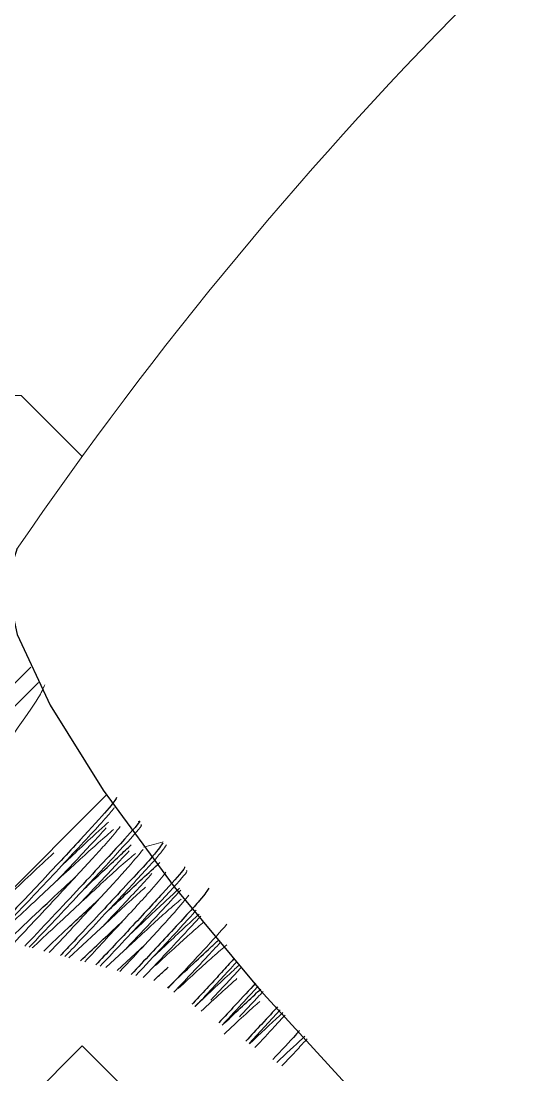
# Model space of a CAD drawing. Header units: millimetres. Extents: x -635 to 515, y -448 to 489.
# Drawn here: x -561.61 to -555.34, y 198.41 to 211.45 of the extents above; entities that cross this region are included whole.
import ezdxf

# ---------------------------------------------------------------- set-up
doc = ezdxf.new("R2010")
doc.units = ezdxf.units.MM

msp = doc.modelspace()

# ---------------------------------------------------------------- linework, layer by layer
at = {"color": 144, "linetype": 'Continuous', "lineweight": 18}
for p, q in [((-560.852, 206.065), (-561.608, 206.821)), ((-563.114, 201.831), (-561.488, 203.457)), ((-562.851, 201.811), (-561.395, 203.267)), ((-566.852, 195.577), (-560.547, 201.882)), ((-561.016, 199.862), (-560.512, 200.331)), ((-560.56, 199.74), (-560.229, 200.048)), ((-558.402, 199.217), (-558.787, 198.8)), ((-560.852, 198.771), (-565.186, 194.437)), ((-555.567, 193.487), (-560.852, 198.771))]:
    msp.add_line(p, q, dxfattribs=at)
at = {"color": 7, "linetype": 'Continuous', "lineweight": 25}
msp.add_line((-560.42, 199.703), (-560.079, 200.022), dxfattribs=at)
at = {"color": 7, "linetype": 'Continuous', "lineweight": 25, "flags": 128}
msp.add_lwpolyline([(-561.663, 204.914), (-561.796, 204.513), (-561.656, 203.863), (-561.249, 202.99), (-560.593, 201.935), (-559.716, 200.742), (-558.656, 199.464), (-557.461, 198.157), (-556.181, 196.878), (-554.874, 195.682), (-553.596, 194.623), (-552.403, 193.746), (-551.348, 193.089), (-550.475, 192.682), (-549.825, 192.542), (-549.424, 192.676)], dxfattribs=at)
at = {"color": 144, "linetype": 'Continuous', "lineweight": 18}
msp.add_arc((-521.378, 177.419), 48.774, 124.3141, 145.6859, dxfattribs=at)
for points, knots in [([(-562.649, 206.539), (-562.629, 206.557), (-562.591, 206.593), (-562.525, 206.64), (-562.454, 206.682), (-562.376, 206.719), (-562.291, 206.75), (-562.148, 206.789), (-561.927, 206.823), (-561.717, 206.822), (-561.608, 206.821)], [0, 0, 0, 0, 0.0809669, 0.1627289, 0.2454776, 0.3293974, 0.4146654, 0.5014504, 0.7397959, 1, 1, 1, 1]), ([(-561.314, 203.241), (-561.336, 203.193), (-561.394, 203.065), (-561.575, 202.813), (-561.688, 202.655)], [0, 0, 0, 0, 0.372653, 1, 1, 1, 1]), ([(-560.456, 201.721), (-560.465, 201.707), (-560.501, 201.654), (-560.853, 201.274), (-561.381, 200.707), (-561.778, 200.288), (-561.947, 200.11)], [0, 0, 0, 0, 0.1054662, 0.4237249, 0.7543955, 1, 1, 1, 1]), ([(-560.132, 201.505), (-560.121, 201.508), (-560.091, 201.518), (-560.363, 201.215), (-560.859, 200.679), (-561.294, 200.218), (-561.507, 199.993)], [0, 0, 0, 0, 0.149889, 0.432474, 0.722001, 1, 1, 1, 1]), ([(-561.113, 200.996), (-560.959, 201.141), (-560.743, 201.345), (-560.576, 201.498), (-560.528, 201.542)], [0, 0, 0, 0, 0.713967, 1, 1, 1, 1]), ([(-560.383, 201.485), (-560.429, 201.428), (-560.521, 201.312), (-560.905, 200.894), (-561.324, 200.443), (-561.603, 200.146), (-561.699, 200.044)], [0, 0, 0, 0, 0.2806347, 0.5612695, 0.8492471, 1, 1, 1, 1]), ([(-560.556, 201.469), (-560.614, 201.405), (-560.792, 201.212), (-561.017, 200.973), (-561.168, 200.813)], [0, 0, 0, 0, 0.328475, 1, 1, 1, 1]), ([(-561.078, 200.897), (-560.921, 201.042), (-560.64, 201.3), (-560.518, 201.403), (-560.464, 201.448)], [0, 0, 0, 0, 0.561927, 1, 1, 1, 1]), ([(-559.81, 201.258), (-559.84, 201.214), (-559.899, 201.128), (-560.342, 200.649), (-560.773, 200.187), (-561.032, 199.913), (-561.067, 199.876)], [0, 0, 0, 0, 0.317761, 0.628237, 0.949542, 1, 1, 1, 1]), ([(-559.849, 201.296), (-559.889, 201.286), (-559.97, 201.264), (-560.051, 201.242), (-560.091, 201.232)], [0, 0, 0, 0, 0.500029, 1, 1, 1, 1]), ([(-560.1, 201.202), (-560.146, 201.145), (-560.238, 201.03), (-560.623, 200.611), (-560.991, 200.213), (-561.217, 199.973), (-561.261, 199.927)], [0, 0, 0, 0, 0.305856, 0.611712, 0.925571, 1, 1, 1, 1]), ([(-560.272, 201.186), (-560.331, 201.122), (-560.509, 200.929), (-560.734, 200.69), (-560.885, 200.53)], [0, 0, 0, 0, 0.32874, 1, 1, 1, 1]), ([(-560.795, 200.614), (-560.637, 200.76), (-560.365, 201.011), (-560.245, 201.111), (-560.195, 201.153)], [0, 0, 0, 0, 0.579646, 1, 1, 1, 1]), ([(-561.925, 200.104), (-561.822, 200.202), (-561.524, 200.482), (-561.254, 200.733), (-561.078, 200.897)], [0, 0, 0, 0, 0.349146, 1, 1, 1, 1]), ([(-559.817, 200.92), (-559.863, 200.862), (-559.956, 200.746), (-560.329, 200.339), (-560.659, 199.985), (-560.822, 199.81)], [0, 0, 0, 0, 0.33658, 0.673161, 1, 1, 1, 1]), ([(-559.563, 200.942), (-559.557, 200.94), (-559.54, 200.934), (-559.85, 200.593), (-560.252, 200.158), (-560.551, 199.841), (-560.629, 199.759)], [0, 0, 0, 0, 0.2163005, 0.5433941, 0.8813054, 1, 1, 1, 1]), ([(-559.99, 200.903), (-560.048, 200.84), (-560.226, 200.646), (-560.451, 200.408), (-560.602, 200.247)], [0, 0, 0, 0, 0.328896, 1, 1, 1, 1]), ([(-560.512, 200.331), (-560.344, 200.487), (-560.162, 200.656), (-560.076, 200.729), (-560.069, 200.735)], [0, 0, 0, 0, 0.9222762, 1, 1, 1, 1]), ([(-561.471, 199.983), (-561.425, 200.026), (-561.187, 200.25), (-560.97, 200.451), (-560.795, 200.614)], [0, 0, 0, 0, 0.191709, 1, 1, 1, 1]), ([(-559.534, 200.637), (-559.581, 200.578), (-559.674, 200.462), (-560.002, 200.104), (-560.277, 199.81), (-560.385, 199.694)], [0, 0, 0, 0, 0.377306, 0.754612, 1, 1, 1, 1]), ([(-559.633, 200.7), (-559.715, 200.611), (-559.916, 200.393), (-560.169, 200.124), (-560.319, 199.965)], [0, 0, 0, 0, 0.4083286, 1, 1, 1, 1]), ([(-560.263, 200.149), (-560.11, 200.293), (-559.882, 200.508), (-559.707, 200.669), (-559.649, 200.722)], [0, 0, 0, 0, 0.672546, 1, 1, 1, 1]), ([(-560.229, 200.048), (-560.071, 200.194), (-559.799, 200.445), (-559.679, 200.545), (-559.629, 200.588)], [0, 0, 0, 0, 0.579646, 1, 1, 1, 1]), ([(-559.441, 200.45), (-559.564, 200.315), (-559.756, 200.104), (-560.075, 199.765), (-560.19, 199.642)], [0, 0, 0, 0, 0.638344, 1, 1, 1, 1]), ([(-559.387, 200.378), (-559.457, 200.301), (-559.664, 200.077), (-559.925, 199.8), (-560.097, 199.617)], [0, 0, 0, 0, 0.341169, 1, 1, 1, 1]), ([(-559.979, 199.868), (-559.825, 200.012), (-559.614, 200.211), (-559.451, 200.361), (-559.406, 200.403)], [0, 0, 0, 0, 0.724365, 1, 1, 1, 1]), ([(-559.947, 199.766), (-559.789, 199.911), (-559.516, 200.162), (-559.397, 200.263), (-559.346, 200.305)], [0, 0, 0, 0, 0.5796459, 1, 1, 1, 1]), ([(-559.063, 200.277), (-559.145, 200.184), (-559.301, 200.008), (-559.632, 199.653), (-559.788, 199.486)], [0, 0, 0, 0, 0.528853, 1, 1, 1, 1]), ([(-559.141, 200.055), (-559.199, 199.992), (-559.367, 199.809), (-559.579, 199.584), (-559.717, 199.438)], [0, 0, 0, 0, 0.3492192, 1, 1, 1, 1]), ([(-559.664, 199.483), (-559.506, 199.628), (-559.233, 199.88), (-559.114, 199.98), (-559.064, 200.022)], [0, 0, 0, 0, 0.579646, 1, 1, 1, 1]), ([(-559.458, 199.26), (-559.287, 199.421), (-559.089, 199.608), (-558.936, 199.748), (-558.915, 199.768)], [0, 0, 0, 0, 0.863752, 1, 1, 1, 1]), ([(-558.949, 199.804), (-559.067, 199.675), (-559.204, 199.524), (-559.423, 199.291), (-559.454, 199.257)], [0, 0, 0, 0, 0.857613, 1, 1, 1, 1]), ([(-558.889, 199.739), (-558.937, 199.687), (-559.046, 199.568), (-559.185, 199.421), (-559.262, 199.339)], [0, 0, 0, 0, 0.441473, 1, 1, 1, 1]), ([(-559.381, 199.2), (-559.213, 199.356), (-559.031, 199.524), (-558.944, 199.598), (-558.938, 199.604)], [0, 0, 0, 0, 0.922276, 1, 1, 1, 1]), ([(-558.677, 199.511), (-558.726, 199.456), (-558.827, 199.344), (-559.022, 199.135), (-559.121, 199.029)], [0, 0, 0, 0, 0.4945922, 1, 1, 1, 1]), ([(-558.615, 199.446), (-558.66, 199.397), (-558.747, 199.303), (-558.856, 199.187), (-558.908, 199.131)], [0, 0, 0, 0, 0.519799, 1, 1, 1, 1]), ([(-559.098, 198.917), (-558.93, 199.073), (-558.748, 199.241), (-558.662, 199.315), (-558.655, 199.321)], [0, 0, 0, 0, 0.922276, 1, 1, 1, 1]), ([(-558.783, 198.797), (-558.651, 198.921), (-558.501, 199.063), (-558.384, 199.17), (-558.37, 199.183)], [0, 0, 0, 0, 0.879624, 1, 1, 1, 1]), ([(-558.342, 199.152), (-558.385, 199.107), (-558.494, 198.988), (-558.632, 198.841), (-558.716, 198.752)], [0, 0, 0, 0, 0.386959, 1, 1, 1, 1]), ([(-558.445, 198.566), (-558.332, 198.672), (-558.206, 198.79), (-558.109, 198.88), (-558.098, 198.89)], [0, 0, 0, 0, 0.892104, 1, 1, 1, 1]), ([(-558.069, 198.859), (-558.108, 198.817), (-558.2, 198.717), (-558.316, 198.594), (-558.383, 198.523)], [0, 0, 0, 0, 0.424958, 1, 1, 1, 1])]:
    msp.add_open_spline(points, degree=3, knots=knots, dxfattribs=at)
at = {"color": 7, "linetype": 'Continuous', "lineweight": 25}
for points, knots in [([(-560.427, 201.846), (-560.444, 201.815), (-560.476, 201.757), (-560.864, 201.336), (-561.357, 200.805), (-561.782, 200.357), (-561.984, 200.143), (-562.001, 200.125)], [0, 0, 0, 0, 0.274751, 0.504863, 0.744386, 0.977996, 1, 1, 1, 1]), ([(-560.157, 201.55), (-560.148, 201.554), (-560.116, 201.569), (-560.325, 201.331), (-560.804, 200.812), (-561.31, 200.274), (-561.557, 200.012), (-561.562, 200.007)], [0, 0, 0, 0, 0.104421, 0.354749, 0.672325, 0.994071, 1, 1, 1, 1]), ([(-559.856, 201.286), (-559.877, 201.25), (-559.921, 201.176), (-560.395, 200.665), (-560.835, 200.194), (-561.078, 199.937), (-561.122, 199.89)], [0, 0, 0, 0, 0.326009, 0.66351, 0.938274, 1, 1, 1, 1]), ([(-560.825, 200.718), (-560.673, 200.861), (-560.459, 201.063), (-560.293, 201.215), (-560.246, 201.259)], [0, 0, 0, 0, 0.71159, 1, 1, 1, 1]), ([(-562.237, 200.187), (-562.083, 200.333), (-561.722, 200.676), (-561.392, 200.984), (-561.203, 201.162)], [0, 0, 0, 0, 0.4244417, 1, 1, 1, 1]), ([(-560.546, 200.431), (-560.394, 200.575), (-560.15, 200.805), (-559.962, 200.977), (-559.893, 201.041)], [0, 0, 0, 0, 0.627631, 1, 1, 1, 1]), ([(-561.783, 200.066), (-561.51, 200.326), (-561.187, 200.632), (-560.961, 200.84), (-560.927, 200.872)], [0, 0, 0, 0, 0.846662, 1, 1, 1, 1]), ([(-559.587, 200.989), (-559.585, 200.982), (-559.58, 200.966), (-559.84, 200.677), (-560.221, 200.265), (-560.549, 199.917), (-560.684, 199.773)], [0, 0, 0, 0, 0.214819, 0.501034, 0.794893, 1, 1, 1, 1]), ([(-559.285, 200.725), (-559.305, 200.692), (-559.345, 200.625), (-559.721, 200.216), (-560.082, 199.83), (-560.245, 199.656)], [0, 0, 0, 0, 0.35417, 0.708754, 1, 1, 1, 1]), ([(-561.329, 199.945), (-561.227, 200.042), (-560.979, 200.277), (-560.768, 200.473), (-560.643, 200.59)], [0, 0, 0, 0, 0.408241, 1, 1, 1, 1]), ([(-560.874, 199.824), (-560.719, 199.972), (-560.523, 200.157), (-560.388, 200.282), (-560.36, 200.307)], [0, 0, 0, 0, 0.7937719, 1, 1, 1, 1]), ([(-559.796, 199.491), (-559.606, 199.67), (-559.374, 199.889), (-559.195, 200.054), (-559.162, 200.084)], [0, 0, 0, 0, 0.818585, 1, 1, 1, 1]), ([(-558.98, 199.845), (-559.027, 199.793), (-559.156, 199.65), (-559.347, 199.444), (-559.491, 199.291), (-559.496, 199.286)], [0, 0, 0, 0, 0.356363, 0.979421, 1, 1, 1, 1]), ([(-559.966, 199.582), (-559.929, 199.617), (-559.864, 199.677), (-559.813, 199.725), (-559.791, 199.745)], [0, 0, 0, 0, 0.569687, 1, 1, 1, 1]), ([(-558.71, 199.547), (-558.787, 199.462), (-558.911, 199.326), (-559.094, 199.131), (-559.163, 199.057)], [0, 0, 0, 0, 0.621565, 1, 1, 1, 1]), ([(-559.12, 199.028), (-558.969, 199.171), (-558.795, 199.335), (-558.66, 199.459), (-558.643, 199.475)], [0, 0, 0, 0, 0.870592, 1, 1, 1, 1]), ([(-558.437, 199.255), (-558.493, 199.192), (-558.586, 199.09), (-558.761, 198.903), (-558.829, 198.829)], [0, 0, 0, 0, 0.606276, 1, 1, 1, 1]), ([(-558.164, 198.961), (-558.179, 198.943), (-558.25, 198.864), (-558.388, 198.716), (-558.496, 198.601)], [0, 0, 0, 0, 0.220763, 1, 1, 1, 1])]:
    msp.add_open_spline(points, degree=3, knots=knots, dxfattribs=at)

doc.saveas('drawing.dxf')
